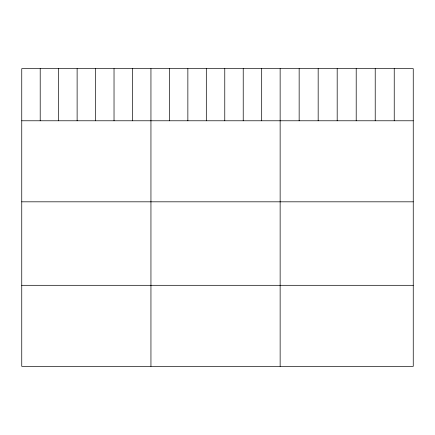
<?xml version="1.0" encoding="UTF-8"?>
<svg xmlns="http://www.w3.org/2000/svg" width="435" height="435" viewBox="0 0 435 435"><rect width="100%" height="100%" fill="white"/><g stroke="black" fill="none" stroke-linecap="round" stroke-linejoin="round"><path stroke-width="0.65" d="M413.25 120.778L413.25 366.352L21.75 366.352L21.75 68.648L413.25 68.648L413.25 120.778L21.75 120.778M21.75 201.818L413.25 201.818M21.75 285.311L413.25 285.311M394.235 68.648L394.235 120.778M375.22 68.648L375.22 120.778M356.205 68.648L356.205 120.778M337.185 68.648L337.185 120.778M318.17 68.648L318.17 120.778M299.155 68.648L299.155 120.778M280.14 68.648L280.14 366.352M261.685 68.648L261.685 120.778M243.225 68.648L243.225 120.778M224.77 68.648L224.77 120.778M206.315 68.648L206.315 120.778M187.86 68.648L187.86 120.778M169.4 68.648L169.4 120.778M150.945 68.648L150.945 366.352M132.49 68.648L132.49 120.778M114.03 68.648L114.03 120.778M95.575 68.648L95.575 120.778M77.12 68.648L77.12 120.778M58.665 68.648L58.665 120.778M40.205 68.648L40.205 120.778"/></g></svg>
